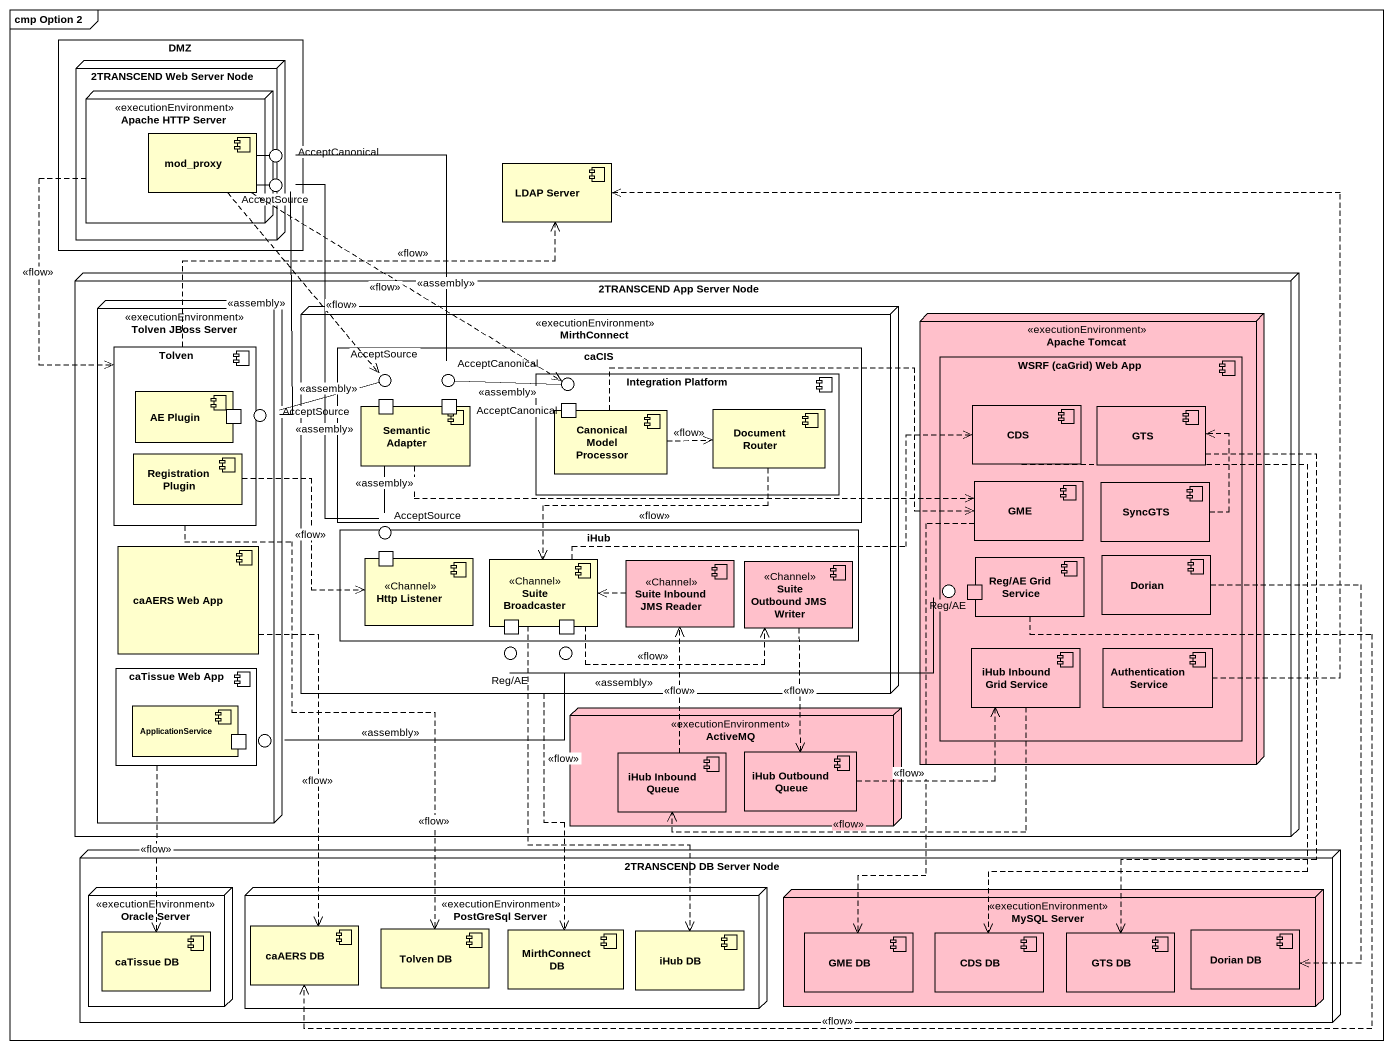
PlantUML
@startuml
mainframe cmp Option 2
rectangle DMZ {
  node "2TRANSCEND Web Server Node" as n2TRANSCEND_Web_Server_Node {
    node "Apache HTTP Server" as Apache_HTTP_Server <<executionEnvironment>> {
      component mod_proxy
    }
  }
}
() AcceptCanonical
() AcceptSource
component "LDAP Server" as LDAP_Server
node "2TRANSCEND App Server Node" as n2TRANSCEND_App_Server_Node {
  node "Tolven JBoss Server" as Tolven_JBoss_Server <<executionEnvironment>> {
    component Tolven {
      component "AE Plugin" as AE_Plugin {
        port " " as port1
      }
      component "Registration Plugin" as Registration_Plugin
    }
    component "caAERS Web App" as caAERS_Web_App
    component "caTissue Web App" as caTissue_Web_App {
      component ApplicationService {
        port " " as port9
      }
    }
  }
  node MirthConnect <<executionEnvironment>> {
    rectangle caCIS {
      component "Integration Platform" as Integration_Platform {
        component "Canonical Model Processor" as Canonical_Model_Processor {
          port " " as port4
        }
        component "Document Router" as Document_Router
      }
      component "Semantic Adapter" as Semantic_Adapter {
        port " " as port2
        port " " as port3
      }
    }
    rectangle iHub {
      component "Http Listener" as Http_Listener <<Channel>> {
        port " " as port5
      }
      component "Suite Broadcaster" as Suite_Broadcaster <<Channel>> {
        port " " as port7
        port " " as port8
      }
      component "Suite Inbound JMS Reader" as Suite_Inbound_JMS_Reader <<Channel>> #FFC0CB
      component "Suite Outbound JMS Writer" as Suite_Outbound_JMS_Writer <<Channel>> #FFC0CB
    }
  }
  node "Apache Tomcat" as Apache_Tomcat <<executionEnvironment>> #FFC0CB {
    component "WSRF (caGrid) Web App" as WSRF_caGrid_Web_App #FFC0CB {
      component CDS #FFC0CB
      component GTS #FFC0CB
      component GME #FFC0CB
      component SyncGTS #FFC0CB
      component Dorian #FFC0CB
      component "Reg/AE Grid Service" as Reg_AE_Grid_Service #FFC0CB {
        port " " as port6 #FFC0CB
      }
      component "iHub Inbound Grid Service" as iHub_Inbound_Grid_Service #FFC0CB
      component AuthenticationService #FFC0CB
    }
  }
  node ActiveMQ <<executionEnvironment>> #FFC0CB {
    component "iHub Inbound Queue" as iHub_Inbound_Queue #FFC0CB
    component "iHub Outbound Queue" as iHub_Outbound_Queue #FFC0CB
  }
}
() "AcceptSource" as AcceptSource_2
() "AcceptCanonical" as AcceptCanonical_2
() "AcceptCanonical" as AcceptCanonical_3
() "AcceptSource" as AcceptSource_3
() "AcceptSource" as AcceptSource_4
() "Reg/AE" as Reg_AE #FFC0CB
() "Reg/AE" as Reg_AE_2
() " " as lollipop1
() " " as lollipop2
node "2TRANSCEND DB Server Node" as n2TRANSCEND_DB_Server_Node {
  node "Oracle Server" as Oracle_Server <<executionEnvironment>> {
    component "caTissue DB" as caTissue_DB
  }
  node "PostGreSql Server" as PostGreSql_Server <<executionEnvironment>> {
    component "caAERS DB" as caAERS_DB
    component "Tolven DB" as Tolven_DB
    component "MirthConnect DB" as MirthConnect_DB
    component "iHub DB" as iHub_DB
  }
  node "MySQL Server" as MySQL_Server <<executionEnvironment>> #FFC0CB {
    component "GME DB" as GME_DB #FFC0CB
    component "CDS DB" as CDS_DB #FFC0CB
    component "GTS DB" as GTS_DB #FFC0CB
    component "Dorian DB" as Dorian_DB #FFC0CB
  }
}
mod_proxy -right- AcceptCanonical
mod_proxy -right- AcceptSource
caCIS -left- AcceptSource_2
caCIS -left- AcceptCanonical_2
caCIS -up- AcceptCanonical_3
Tolven_JBoss_Server -up- AcceptSource_3
MirthConnect -left- AcceptSource_4
Apache_Tomcat -left- Reg_AE
MirthConnect -- Reg_AE_2
MirthConnect -- lollipop1
Tolven_JBoss_Server -- lollipop2
Apache_HTTP_Server ..> Tolven : <<flow>>
mod_proxy ..> AcceptSource_2 : <<flow>>
mod_proxy ..> AcceptCanonical_3 : <<flow>>
MirthConnect ..> MirthConnect_DB : <<flow>>
Tolven .up.> LDAP_Server : <<flow>>
Tolven ..> Tolven_DB : <<flow>>
AcceptCanonical_2 -up- AcceptCanonical : <<assembly>>
AcceptCanonical_2 -right- AcceptCanonical_3 : <<assembly>>
AcceptSource_3 -up- AcceptSource : <<assembly>>
AcceptSource_3 -right- AcceptSource_2 : <<assembly>>
Semantic_Adapter .right.> GME
Canonical_Model_Processor .right.> Document_Router : <<flow>>
Canonical_Model_Processor .right.> GME
Document_Router ..> Suite_Broadcaster : <<flow>>
CDS ..> CDS_DB
GTS ..> GTS_DB
Registration_Plugin .right.> Http_Listener : <<flow>>
GME ..> GME_DB
SyncGTS .up.> GTS
caAERS_Web_App ..> caAERS_DB : <<flow>>
AcceptSource_4 -up- AcceptSource : <<assembly>>
AcceptSource_4 -up- AcceptSource_2 : <<assembly>>
Dorian ..> Dorian_DB
Suite_Broadcaster .right.> CDS
Suite_Broadcaster .right.> Suite_Outbound_JMS_Writer : <<flow>>
Suite_Broadcaster ..> iHub_DB
Suite_Inbound_JMS_Reader .left.> Suite_Broadcaster
Suite_Outbound_JMS_Writer ..> iHub_Outbound_Queue : <<flow>>
Reg_AE_Grid_Service .left.> caAERS_DB : <<flow>>
Reg_AE_2 -right- Reg_AE : <<assembly>>
lollipop1 -left- lollipop2 : <<assembly>>
caTissue_Web_App ..> caTissue_DB : <<flow>>
iHub_Inbound_Grid_Service .left.> iHub_Inbound_Queue : <<flow>>
AuthenticationService .up.> LDAP_Server
iHub_Inbound_Queue .up.> Suite_Inbound_JMS_Reader : <<flow>>
iHub_Outbound_Queue .right.> iHub_Inbound_Grid_Service : <<flow>>
@enduml
